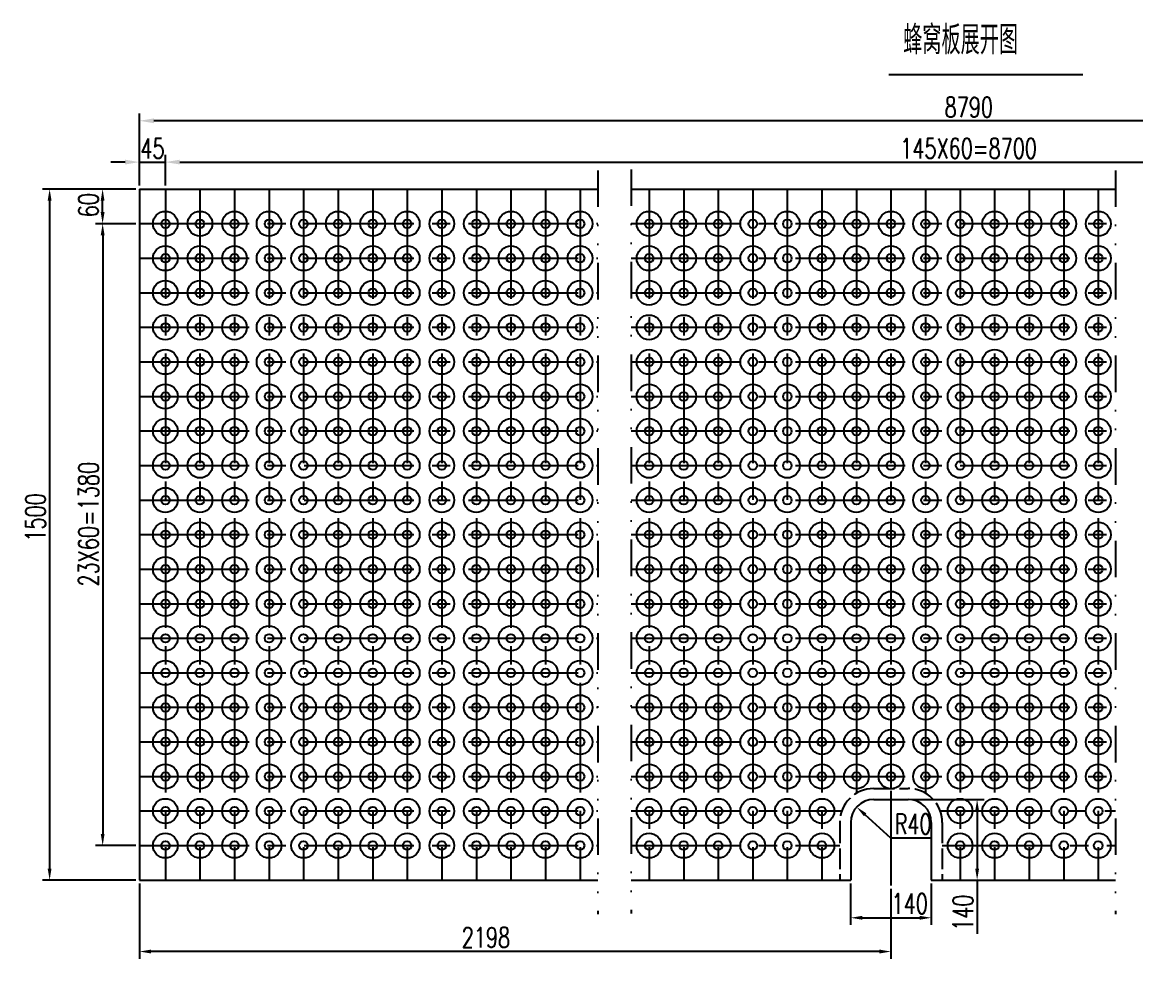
# Model space of a CAD drawing. Extents: x 946 to 3405, y -336 to 946.
# Drawn here: x 3014.6 to 3207.9, y -52.2 to 110.4 of the extents above; entities that cross this region are included whole.
import ezdxf

# ---------------------------------------------------------------- set-up
doc = ezdxf.new("R2010")
doc.units = 0
doc.header["$MEASUREMENT"] = 0
for name, pattern in [('ACAD_ISO02W100', [15, 12, -3]), ('CENTER2', [28.575, 19.05, -3.175, 3.175, -3.175]), ('DIVIDE', [31.75, 12.7, -6.35, 0, -6.35, 0, -6.35])]:
    doc.linetypes.add(name, pattern=pattern)
doc.layers.get('0').update_dxf_attribs({"linetype": 'CONTINUOUS'})
doc.layers.get('DEFPOINTS').update_dxf_attribs({"linetype": 'CONTINUOUS'})
for name, color, linetype in [('中心线', 1, 'CENTER2'), ('双点划线', 2, 'DIVIDE'), ('标注线', 3, 'CONTINUOUS'), ('虚线', 2, 'ACAD_ISO02W100')]:
    doc.layers.add(name, color=color, linetype=linetype)
doc.styles.add('STYLE1', font='romans.shx', dxfattribs={"width": 0.7, "height": 3.5, "bigfont": 'hz129.shx'})
doc.dimstyles.new('ISO-25', dxfattribs={"dimtxt": 2.5, "dimasz": 2.5, "dimexe": 1.25, "dimexo": 0.625, "dimtad": 1, "dimdec": 0, "dimlfac": 4, "dimdsep": 46, "dimtxsty": 'STYLE1', "dimcen": 0, "dimclrd": 256, "dimclre": 256, "dimclrt": 256, "dimadec": 0, "dimazin": 0, "dimtfac": 1, "dimtdec": 0, "dimtmove": 0, "dimatfit": 3, "dimfxl": 1, "dimtolj": 1, "dimtzin": 0, "dimarcsym": 0})

# ---------------------------------------------------------------- blocks, each defined once
blk = doc.blocks.new('*D223')
at = {"layer": 'DEFPOINTS', "color": 0}
for p in [(3039.44, 86.12), (3034.94, 81.43), (3039.44, 81.43)]:
    blk.add_point(p, dxfattribs=at)
at = {"layer": '标注线', "lineweight": -2}
for p, q in [((3034.94, 82.06), (3034.94, 87.37)), ((3039.44, 82.06), (3039.44, 87.37)), ((3032.44, 86.12), (3029.94, 86.12)), ((3034.94, 86.12), (3039.44, 86.12)), ((3041.94, 86.12), (3044.44, 86.12))]:
    blk.add_line(p, q, dxfattribs=at)
at = {"layer": '标注线'}
for points in [[(3032.44, 86.54), (3032.44, 85.71), (3034.94, 86.12)], [(3041.94, 86.54), (3041.94, 85.71), (3039.44, 86.12)]]:
    blk.add_solid(points, dxfattribs=at)
at = {"layer": '标注线', "insert": (3037.19, 88.5), "char_height": 3.5, "attachment_point": 5, "style": 'STYLE1'}
blk.add_mtext('\\A1;45', dxfattribs=at)
blk = doc.blocks.new('*D224')
at = {"layer": 'DEFPOINTS', "color": 0}
for p in [(3352.13, 86.12), (3039.44, 81.43), (3352.13, 81.43)]:
    blk.add_point(p, dxfattribs=at)
at = {"layer": '标注线', "lineweight": -2}
for p, q in [((3039.44, 82.06), (3039.44, 87.37)), ((3352.13, 82.06), (3352.13, 87.37)), ((3041.94, 86.12), (3349.63, 86.12))]:
    blk.add_line(p, q, dxfattribs=at)
at = {"layer": '标注线'}
for points in [[(3041.94, 86.54), (3041.94, 85.71), (3039.44, 86.12)], [(3349.63, 86.54), (3349.63, 85.71), (3352.13, 86.12)]]:
    blk.add_solid(points, dxfattribs=at)
at = {"layer": '标注线', "insert": (3178.92, 88.5), "char_height": 3.5, "attachment_point": 5, "style": 'STYLE1'}
blk.add_mtext('\\A1;145X60=8700', dxfattribs=at)
blk = doc.blocks.new('*D225')
at = {"layer": 'DEFPOINTS', "color": 0}
for p in [(3034.94, 93.3), (3034.94, 81.43), (3356.63, 81.43)]:
    blk.add_point(p, dxfattribs=at)
at = {"layer": '标注线', "lineweight": -2}
for p, q in [((3034.94, 82.06), (3034.94, 94.55)), ((3354.13, 93.3), (3037.44, 93.3)), ((3356.63, 82.06), (3356.63, 94.55))]:
    blk.add_line(p, q, dxfattribs=at)
at = {"layer": '标注线'}
for points in [[(3037.44, 93.71), (3037.44, 92.88), (3034.94, 93.3)], [(3354.13, 93.71), (3354.13, 92.88), (3356.63, 93.3)]]:
    blk.add_solid(points, dxfattribs=at)
at = {"layer": '标注线', "insert": (3178.96, 95.67), "char_height": 3.5, "attachment_point": 5, "style": 'STYLE1'}
blk.add_mtext('\\A1;8790', dxfattribs=at)
blk = doc.blocks.new('*D237')
at = {"layer": 'DEFPOINTS', "color": 0}
for p in [(3158.44, -38.57), (3172.44, -38.57), (3172.44, -45.11)]:
    blk.add_point(p, dxfattribs=at)
at = {"layer": '标注线', "lineweight": -2}
for p, q in [((3158.44, -39.19), (3158.44, -46.36)), ((3172.44, -39.19), (3172.44, -46.36)), ((3160.44, -45.11), (3170.44, -45.11))]:
    blk.add_line(p, q, dxfattribs=at)
at = {"layer": '标注线'}
for points in [[(3160.44, -44.78), (3160.44, -45.45), (3158.44, -45.11)], [(3170.44, -44.78), (3170.44, -45.45), (3172.44, -45.11)]]:
    blk.add_solid(points, dxfattribs=at)
at = {"layer": '标注线', "insert": (3168.69, -42.66), "char_height": 3.5, "attachment_point": 5, "style": 'STYLE1'}
blk.add_mtext('\\A1;140', dxfattribs=at)
blk = doc.blocks.new('*D238')
at = {"layer": 'DEFPOINTS', "color": 0}
for p in [(3159.48, -25.88), (3162.44, -28.57)]:
    blk.add_point(p, dxfattribs=at)
at = {"layer": '标注线', "lineweight": -2}
for p, q in [((3165.44, -31.28), (3160.96, -27.23)), ((3172.44, -31.28), (3165.44, -31.28))]:
    blk.add_line(p, q, dxfattribs=at)
at = {"layer": '标注线'}
blk.add_solid([(3161.18, -26.98), (3160.74, -27.47), (3159.48, -25.88)], dxfattribs=at)
at = {"layer": '标注线', "insert": (3169.29, -28.83), "char_height": 3.5, "attachment_point": 5, "style": 'STYLE1'}
blk.add_mtext('\\A1;R40', dxfattribs=at)
blk = doc.blocks.new('*D239')
at = {"layer": 'DEFPOINTS', "color": 0}
for p in [(3168.44, -24.57), (3179.72, -38.57), (3180.4, -38.57)]:
    blk.add_point(p, dxfattribs=at)
at = {"layer": '标注线', "lineweight": -2}
for p, q in [((3169.07, -24.57), (3181.65, -24.57)), ((3180.4, -26.57), (3180.4, -36.57)), ((3180.35, -38.57), (3181.65, -38.57)), ((3180.4, -38.57), (3180.4, -47.92))]:
    blk.add_line(p, q, dxfattribs=at)
at = {"layer": '标注线'}
for points in [[(3180.07, -26.57), (3180.74, -26.57), (3180.4, -24.57)], [(3180.07, -36.57), (3180.74, -36.57), (3180.4, -38.57)]]:
    blk.add_solid(points, dxfattribs=at)
at = {"layer": '标注线', "insert": (3177.95, -44.24), "char_height": 3.5, "attachment_point": 5, "rotation": 90, "style": 'STYLE1'}
blk.add_mtext('\\A1;140', dxfattribs=at)
blk = doc.blocks.new('*D240')
at = {"layer": 'DEFPOINTS', "color": 0}
for p in [(3034.94, -38.57), (3165.44, -39.48), (3034.94, -50.98)]:
    blk.add_point(p, dxfattribs=at)
at = {"layer": '标注线', "lineweight": -2}
for p, q in [((3034.94, -39.19), (3034.94, -52.23)), ((3165.44, -40.11), (3165.44, -52.23)), ((3163.44, -50.98), (3036.94, -50.98))]:
    blk.add_line(p, q, dxfattribs=at)
at = {"layer": '标注线'}
for points in [[(3036.94, -50.64), (3036.94, -51.31), (3034.94, -50.98)], [(3163.44, -50.64), (3163.44, -51.31), (3165.44, -50.98)]]:
    blk.add_solid(points, dxfattribs=at)
at = {"layer": '标注线', "insert": (3095.1, -48.53), "char_height": 3.5, "attachment_point": 5, "style": 'STYLE1'}
blk.add_mtext('\\A1;2198', dxfattribs=at)
blk = doc.blocks.new('*D241')
at = {"layer": 'DEFPOINTS', "color": 0}
for p in [(3034.94, 81.43), (3019.34, -38.57), (3034.94, -38.57)]:
    blk.add_point(p, dxfattribs=at)
at = {"layer": '标注线', "lineweight": -2}
for p, q in [((3034.32, 81.43), (3018.09, 81.43)), ((3019.34, 79.43), (3019.34, -36.57)), ((3034.32, -38.57), (3018.09, -38.57))]:
    blk.add_line(p, q, dxfattribs=at)
at = {"layer": '标注线'}
for points in [[(3019, 79.43), (3019.67, 79.43), (3019.34, 81.43)], [(3019, -36.57), (3019.67, -36.57), (3019.34, -38.57)]]:
    blk.add_solid(points, dxfattribs=at)
at = {"layer": '标注线', "insert": (3016.89, 24.41), "char_height": 3.5, "attachment_point": 5, "rotation": 90, "style": 'STYLE1'}
blk.add_mtext('\\A1;1500', dxfattribs=at)
blk = doc.blocks.new('*D242')
at = {"layer": 'DEFPOINTS', "color": 0}
for p in [(3034.94, 75.43), (3028.55, -32.57), (3034.94, -32.57)]:
    blk.add_point(p, dxfattribs=at)
at = {"layer": '标注线', "lineweight": -2}
for p, q in [((3034.32, 75.43), (3027.3, 75.43)), ((3028.55, 73.43), (3028.55, -30.57)), ((3034.32, -32.57), (3027.3, -32.57))]:
    blk.add_line(p, q, dxfattribs=at)
at = {"layer": '标注线'}
for points in [[(3028.22, 73.43), (3028.88, 73.43), (3028.55, 75.43)], [(3028.22, -30.57), (3028.88, -30.57), (3028.55, -32.57)]]:
    blk.add_solid(points, dxfattribs=at)
at = {"layer": '标注线', "insert": (3026.1, 23.24), "char_height": 3.5, "attachment_point": 5, "rotation": 90, "style": 'STYLE1'}
blk.add_mtext('\\A1;23X60=1380', dxfattribs=at)
blk = doc.blocks.new('*D243')
at = {"layer": 'DEFPOINTS', "color": 0}
for p in [(3028.54, 81.43), (3034.94, 81.43), (3034.94, 75.43)]:
    blk.add_point(p, dxfattribs=at)
at = {"layer": '标注线', "lineweight": -2}
for p, q in [((3034.32, 81.43), (3027.29, 81.43)), ((3028.54, 77.43), (3028.54, 79.43)), ((3034.32, 75.43), (3027.29, 75.43))]:
    blk.add_line(p, q, dxfattribs=at)
at = {"layer": '标注线'}
for points in [[(3028.21, 79.43), (3028.87, 79.43), (3028.54, 81.43)], [(3028.21, 77.43), (3028.87, 77.43), (3028.54, 75.43)]]:
    blk.add_solid(points, dxfattribs=at)
at = {"layer": '标注线', "insert": (3026.09, 78.63), "char_height": 3.5, "attachment_point": 5, "rotation": 90, "style": 'STYLE1'}
blk.add_mtext('\\A1;60', dxfattribs=at)

msp = doc.modelspace()

# ---------------------------------------------------------------- linework, layer by layer
for p, q in [((3034.94293, 81.43315), (3114.51068, 81.43315)), ((3034.94293, 81.43315), (3034.94293, -38.56685)), ((3120.29791, 81.43315), (3204.45147, 81.43315)), ((3162.44293, -24.56685), (3168.44293, -24.56685)), ((3158.44293, -28.56685), (3158.44293, -38.56685)), ((3172.44293, -28.56685), (3172.44293, -38.56685)), ((3034.94293, -38.56685), (3114.51068, -38.56685)), ((3120.29791, -38.56685), (3158.44293, -38.56685)), ((3172.44293, -38.56685), (3204.45147, -38.56685))]:
    msp.add_line(p, q)
for centre, radius in [((3039.44293, 75.41825), 2.15), ((3045.44293, 75.41825), 2.15), ((3051.44293, 75.41825), 2.15), ((3057.44293, 75.41825), 2.15), ((3063.44293, 75.41825), 2.15), ((3069.44293, 75.41825), 2.15), ((3075.44293, 75.41825), 2.15), ((3081.44293, 75.41825), 2.15), ((3087.44293, 75.41825), 2.15), ((3093.44293, 75.41825), 2.15), ((3099.44293, 75.41825), 2.15), ((3105.44293, 75.41825), 2.15), ((3111.44293, 75.41825), 2.15), ((3123.44293, 75.41825), 2.15), ((3129.44293, 75.41825), 2.15), ((3135.44293, 75.41825), 2.15), ((3141.44293, 75.41825), 2.15), ((3147.44293, 75.41825), 2.15), ((3153.44293, 75.41825), 2.15), ((3159.44293, 75.41825), 2.15), ((3165.44293, 75.41825), 2.15), ((3171.44293, 75.41825), 2.15), ((3177.44293, 75.41825), 2.15), ((3183.44293, 75.41825), 2.15), ((3189.44293, 75.41825), 2.15), ((3195.44293, 75.41825), 2.15), ((3201.44293, 75.41825), 2.15), ((3039.44293, 75.41825), 0.75), ((3045.44293, 75.41825), 0.75), ((3051.44293, 75.41825), 0.75), ((3057.44293, 75.41825), 0.75), ((3063.44293, 75.41825), 0.75), ((3069.44293, 75.41825), 0.75), ((3075.44293, 75.41825), 0.75), ((3081.44293, 75.41825), 0.75), ((3087.44293, 75.41825), 0.75), ((3093.44293, 75.41825), 0.75), ((3099.44293, 75.41825), 0.75), ((3105.44293, 75.41825), 0.75), ((3111.44293, 75.41825), 0.75), ((3123.44293, 75.41825), 0.75), ((3129.44293, 75.41825), 0.75), ((3135.44293, 75.41825), 0.75), ((3141.44293, 75.41825), 0.75), ((3147.44293, 75.41825), 0.75), ((3153.44293, 75.41825), 0.75), ((3159.44293, 75.41825), 0.75), ((3165.44293, 75.41825), 0.75), ((3171.44293, 75.41825), 0.75), ((3177.44293, 75.41825), 0.75), ((3183.44293, 75.41825), 0.75), ((3189.44293, 75.41825), 0.75), ((3195.44293, 75.41825), 0.75), ((3201.44293, 75.41825), 0.75), ((3039.44293, 69.41825), 2.15), ((3045.44293, 69.41825), 2.15), ((3051.44293, 69.41825), 2.15), ((3057.44293, 69.41825), 2.15), ((3063.44293, 69.41825), 2.15), ((3069.44293, 69.41825), 2.15), ((3075.44293, 69.41825), 2.15), ((3081.44293, 69.41825), 2.15), ((3087.44293, 69.41825), 2.15), ((3093.44293, 69.41825), 2.15), ((3099.44293, 69.41825), 2.15), ((3105.44293, 69.41825), 2.15), ((3111.44293, 69.41825), 2.15), ((3123.44293, 69.41825), 2.15), ((3129.44293, 69.41825), 2.15), ((3135.44293, 69.41825), 2.15), ((3141.44293, 69.41825), 2.15), ((3147.44293, 69.41825), 2.15), ((3153.44293, 69.41825), 2.15), ((3159.44293, 69.41825), 2.15), ((3165.44293, 69.41825), 2.15), ((3171.44293, 69.41825), 2.15), ((3177.44293, 69.41825), 2.15), ((3183.44293, 69.41825), 2.15), ((3189.44293, 69.41825), 2.15), ((3195.44293, 69.41825), 2.15), ((3201.44293, 69.41825), 2.15), ((3039.44293, 69.41825), 0.75), ((3045.44293, 69.41825), 0.75), ((3051.44293, 69.41825), 0.75), ((3057.44293, 69.41825), 0.75), ((3063.44293, 69.41825), 0.75), ((3069.44293, 69.41825), 0.75), ((3075.44293, 69.41825), 0.75), ((3081.44293, 69.41825), 0.75), ((3087.44293, 69.41825), 0.75), ((3093.44293, 69.41825), 0.75), ((3099.44293, 69.41825), 0.75), ((3105.44293, 69.41825), 0.75), ((3111.44293, 69.41825), 0.75), ((3123.44293, 69.41825), 0.75), ((3129.44293, 69.41825), 0.75), ((3135.44293, 69.41825), 0.75), ((3141.44293, 69.41825), 0.75), ((3147.44293, 69.41825), 0.75), ((3153.44293, 69.41825), 0.75), ((3159.44293, 69.41825), 0.75), ((3165.44293, 69.41825), 0.75), ((3171.44293, 69.41825), 0.75), ((3177.44293, 69.41825), 0.75), ((3183.44293, 69.41825), 0.75), ((3189.44293, 69.41825), 0.75), ((3195.44293, 69.41825), 0.75), ((3201.44293, 69.41825), 0.75), ((3039.44293, 63.41825), 2.15), ((3039.44293, 63.41825), 0.75), ((3045.44293, 63.41825), 2.15), ((3045.44293, 63.41825), 0.75), ((3051.44293, 63.41825), 2.15), ((3051.44293, 63.41825), 0.75), ((3057.44293, 63.41825), 2.15), ((3057.44293, 63.41825), 0.75), ((3063.44293, 63.41825), 2.15), ((3063.44293, 63.41825), 0.75), ((3069.44293, 63.41825), 2.15), ((3069.44293, 63.41825), 0.75), ((3075.44293, 63.41825), 2.15), ((3075.44293, 63.41825), 0.75), ((3081.44293, 63.41825), 2.15), ((3081.44293, 63.41825), 0.75), ((3087.44293, 63.41825), 2.15), ((3087.44293, 63.41825), 0.75), ((3093.44293, 63.41825), 2.15), ((3093.44293, 63.41825), 0.75), ((3099.44293, 63.41825), 2.15), ((3099.44293, 63.41825), 0.75), ((3105.44293, 63.41825), 2.15), ((3105.44293, 63.41825), 0.75), ((3111.44293, 63.41825), 2.15), ((3111.44293, 63.41825), 0.75), ((3123.44293, 63.41825), 2.15), ((3123.44293, 63.41825), 0.75), ((3129.44293, 63.41825), 2.15), ((3129.44293, 63.41825), 0.75), ((3135.44293, 63.41825), 2.15), ((3135.44293, 63.41825), 0.75), ((3141.44293, 63.41825), 2.15), ((3141.44293, 63.41825), 0.75), ((3147.44293, 63.41825), 2.15), ((3147.44293, 63.41825), 0.75), ((3153.44293, 63.41825), 2.15), ((3153.44293, 63.41825), 0.75), ((3159.44293, 63.41825), 2.15), ((3159.44293, 63.41825), 0.75), ((3165.44293, 63.41825), 2.15), ((3165.44293, 63.41825), 0.75), ((3171.44293, 63.41825), 2.15), ((3171.44293, 63.41825), 0.75), ((3177.44293, 63.41825), 2.15), ((3177.44293, 63.41825), 0.75), ((3183.44293, 63.41825), 2.15), ((3183.44293, 63.41825), 0.75), ((3189.44293, 63.41825), 2.15), ((3189.44293, 63.41825), 0.75), ((3195.44293, 63.41825), 2.15), ((3195.44293, 63.41825), 0.75), ((3201.44293, 63.41825), 2.15), ((3201.44293, 63.41825), 0.75), ((3039.44293, 57.41825), 2.15), ((3039.44293, 57.41825), 0.75), ((3045.44293, 57.41825), 2.15), ((3045.44293, 57.41825), 0.75), ((3051.44293, 57.41825), 2.15), ((3051.44293, 57.41825), 0.75), ((3057.44293, 57.41825), 2.15), ((3057.44293, 57.41825), 0.75), ((3063.44293, 57.41825), 2.15), ((3063.44293, 57.41825), 0.75), ((3069.44293, 57.41825), 2.15), ((3069.44293, 57.41825), 0.75), ((3075.44293, 57.41825), 2.15), ((3075.44293, 57.41825), 0.75), ((3081.44293, 57.41825), 2.15), ((3081.44293, 57.41825), 0.75), ((3087.44293, 57.41825), 2.15), ((3087.44293, 57.41825), 0.75), ((3093.44293, 57.41825), 2.15), ((3093.44293, 57.41825), 0.75), ((3099.44293, 57.41825), 2.15), ((3099.44293, 57.41825), 0.75), ((3105.44293, 57.41825), 2.15), ((3105.44293, 57.41825), 0.75), ((3111.44293, 57.41825), 2.15), ((3111.44293, 57.41825), 0.75), ((3123.44293, 57.41825), 2.15), ((3123.44293, 57.41825), 0.75), ((3129.44293, 57.41825), 2.15), ((3129.44293, 57.41825), 0.75), ((3135.44293, 57.41825), 2.15), ((3135.44293, 57.41825), 0.75), ((3141.44293, 57.41825), 2.15), ((3141.44293, 57.41825), 0.75), ((3147.44293, 57.41825), 2.15), ((3147.44293, 57.41825), 0.75), ((3153.44293, 57.41825), 2.15), ((3153.44293, 57.41825), 0.75), ((3159.44293, 57.41825), 2.15), ((3159.44293, 57.41825), 0.75), ((3165.44293, 57.41825), 2.15), ((3165.44293, 57.41825), 0.75), ((3171.44293, 57.41825), 2.15), ((3171.44293, 57.41825), 0.75), ((3177.44293, 57.41825), 2.15), ((3177.44293, 57.41825), 0.75), ((3183.44293, 57.41825), 2.15), ((3183.44293, 57.41825), 0.75), ((3189.44293, 57.41825), 2.15), ((3189.44293, 57.41825), 0.75), ((3195.44293, 57.41825), 2.15), ((3195.44293, 57.41825), 0.75), ((3201.44293, 57.41825), 2.15), ((3201.44293, 57.41825), 0.75), ((3039.44293, 51.41825), 2.15), ((3045.44293, 51.41825), 2.15), ((3051.44293, 51.41825), 2.15), ((3057.44293, 51.41825), 2.15), ((3063.44293, 51.41825), 2.15), ((3069.44293, 51.41825), 2.15), ((3075.44293, 51.41825), 2.15), ((3081.44293, 51.41825), 2.15), ((3087.44293, 51.41825), 2.15), ((3093.44293, 51.41825), 2.15), ((3099.44293, 51.41825), 2.15), ((3105.44293, 51.41825), 2.15), ((3111.44293, 51.41825), 2.15), ((3123.44293, 51.41825), 2.15), ((3129.44293, 51.41825), 2.15), ((3135.44293, 51.41825), 2.15), ((3141.44293, 51.41825), 2.15), ((3147.44293, 51.41825), 2.15), ((3153.44293, 51.41825), 2.15), ((3159.44293, 51.41825), 2.15), ((3165.44293, 51.41825), 2.15), ((3171.44293, 51.41825), 2.15), ((3177.44293, 51.41825), 2.15), ((3183.44293, 51.41825), 2.15), ((3189.44293, 51.41825), 2.15), ((3195.44293, 51.41825), 2.15), ((3201.44293, 51.41825), 2.15), ((3039.44293, 51.41825), 0.75), ((3045.44293, 51.41825), 0.75), ((3051.44293, 51.41825), 0.75), ((3057.44293, 51.41825), 0.75), ((3063.44293, 51.41825), 0.75), ((3069.44293, 51.41825), 0.75), ((3075.44293, 51.41825), 0.75), ((3081.44293, 51.41825), 0.75), ((3087.44293, 51.41825), 0.75), ((3093.44293, 51.41825), 0.75), ((3099.44293, 51.41825), 0.75), ((3105.44293, 51.41825), 0.75), ((3111.44293, 51.41825), 0.75), ((3123.44293, 51.41825), 0.75), ((3129.44293, 51.41825), 0.75), ((3135.44293, 51.41825), 0.75), ((3141.44293, 51.41825), 0.75), ((3147.44293, 51.41825), 0.75), ((3153.44293, 51.41825), 0.75), ((3159.44293, 51.41825), 0.75), ((3165.44293, 51.41825), 0.75), ((3171.44293, 51.41825), 0.75), ((3177.44293, 51.41825), 0.75), ((3183.44293, 51.41825), 0.75), ((3189.44293, 51.41825), 0.75), ((3195.44293, 51.41825), 0.75), ((3201.44293, 51.41825), 0.75), ((3039.44293, 45.41825), 2.15), ((3045.44293, 45.41825), 2.15), ((3051.44293, 45.41825), 2.15), ((3057.44293, 45.41825), 2.15), ((3063.44293, 45.41825), 2.15), ((3069.44293, 45.41825), 2.15), ((3075.44293, 45.41825), 2.15), ((3081.44293, 45.41825), 2.15), ((3087.44293, 45.41825), 2.15), ((3093.44293, 45.41825), 2.15), ((3099.44293, 45.41825), 2.15), ((3105.44293, 45.41825), 2.15), ((3111.44293, 45.41825), 2.15), ((3123.44293, 45.41825), 2.15), ((3129.44293, 45.41825), 2.15), ((3135.44293, 45.41825), 2.15), ((3141.44293, 45.41825), 2.15), ((3147.44293, 45.41825), 2.15), ((3153.44293, 45.41825), 2.15), ((3159.44293, 45.41825), 2.15), ((3165.44293, 45.41825), 2.15), ((3171.44293, 45.41825), 2.15), ((3177.44293, 45.41825), 2.15), ((3183.44293, 45.41825), 2.15), ((3189.44293, 45.41825), 2.15), ((3195.44293, 45.41825), 2.15), ((3201.44293, 45.41825), 2.15), ((3039.44293, 45.41825), 0.75), ((3045.44293, 45.41825), 0.75), ((3051.44293, 45.41825), 0.75), ((3057.44293, 45.41825), 0.75), ((3063.44293, 45.41825), 0.75), ((3069.44293, 45.41825), 0.75), ((3075.44293, 45.41825), 0.75), ((3081.44293, 45.41825), 0.75), ((3087.44293, 45.41825), 0.75), ((3093.44293, 45.41825), 0.75), ((3099.44293, 45.41825), 0.75), ((3105.44293, 45.41825), 0.75), ((3111.44293, 45.41825), 0.75), ((3123.44293, 45.41825), 0.75), ((3129.44293, 45.41825), 0.75), ((3135.44293, 45.41825), 0.75), ((3141.44293, 45.41825), 0.75), ((3147.44293, 45.41825), 0.75), ((3153.44293, 45.41825), 0.75), ((3159.44293, 45.41825), 0.75), ((3165.44293, 45.41825), 0.75), ((3171.44293, 45.41825), 0.75), ((3177.44293, 45.41825), 0.75), ((3183.44293, 45.41825), 0.75), ((3189.44293, 45.41825), 0.75), ((3195.44293, 45.41825), 0.75), ((3201.44293, 45.41825), 0.75), ((3039.44293, 39.41825), 2.15), ((3045.44293, 39.41825), 2.15), ((3051.44293, 39.41825), 2.15), ((3057.44293, 39.41825), 2.15), ((3063.44293, 39.41825), 2.15), ((3069.44293, 39.41825), 2.15), ((3075.44293, 39.41825), 2.15), ((3081.44293, 39.41825), 2.15), ((3087.44293, 39.41825), 2.15), ((3093.44293, 39.41825), 2.15), ((3099.44293, 39.41825), 2.15), ((3105.44293, 39.41825), 2.15), ((3111.44293, 39.41825), 2.15), ((3123.44293, 39.41825), 2.15), ((3129.44293, 39.41825), 2.15), ((3135.44293, 39.41825), 2.15), ((3141.44293, 39.41825), 2.15), ((3147.44293, 39.41825), 2.15), ((3153.44293, 39.41825), 2.15), ((3159.44293, 39.41825), 2.15), ((3165.44293, 39.41825), 2.15), ((3171.44293, 39.41825), 2.15), ((3177.44293, 39.41825), 2.15), ((3183.44293, 39.41825), 2.15), ((3189.44293, 39.41825), 2.15), ((3195.44293, 39.41825), 2.15), ((3201.44293, 39.41825), 2.15), ((3039.44293, 39.41825), 0.75), ((3045.44293, 39.41825), 0.75), ((3051.44293, 39.41825), 0.75), ((3057.44293, 39.41825), 0.75), ((3063.44293, 39.41825), 0.75), ((3069.44293, 39.41825), 0.75), ((3075.44293, 39.41825), 0.75), ((3081.44293, 39.41825), 0.75), ((3087.44293, 39.41825), 0.75), ((3093.44293, 39.41825), 0.75), ((3099.44293, 39.41825), 0.75), ((3105.44293, 39.41825), 0.75), ((3111.44293, 39.41825), 0.75), ((3123.44293, 39.41825), 0.75), ((3129.44293, 39.41825), 0.75), ((3135.44293, 39.41825), 0.75), ((3141.44293, 39.41825), 0.75), ((3147.44293, 39.41825), 0.75), ((3153.44293, 39.41825), 0.75), ((3159.44293, 39.41825), 0.75), ((3165.44293, 39.41825), 0.75), ((3171.44293, 39.41825), 0.75), ((3177.44293, 39.41825), 0.75), ((3183.44293, 39.41825), 0.75), ((3189.44293, 39.41825), 0.75), ((3195.44293, 39.41825), 0.75), ((3201.44293, 39.41825), 0.75), ((3039.44293, 33.41825), 2.15), ((3045.44293, 33.41825), 2.15), ((3051.44293, 33.41825), 2.15), ((3057.44293, 33.41825), 2.15), ((3063.44293, 33.41825), 2.15), ((3069.44293, 33.41825), 2.15), ((3075.44293, 33.41825), 2.15), ((3081.44293, 33.41825), 2.15), ((3087.44293, 33.41825), 2.15), ((3093.44293, 33.41825), 2.15), ((3099.44293, 33.41825), 2.15), ((3105.44293, 33.41825), 2.15), ((3111.44293, 33.41825), 2.15), ((3123.44293, 33.41825), 2.15), ((3129.44293, 33.41825), 2.15), ((3135.44293, 33.41825), 2.15), ((3141.44293, 33.41825), 2.15), ((3147.44293, 33.41825), 2.15), ((3153.44293, 33.41825), 2.15), ((3159.44293, 33.41825), 2.15), ((3165.44293, 33.41825), 2.15), ((3171.44293, 33.41825), 2.15), ((3177.44293, 33.41825), 2.15), ((3183.44293, 33.41825), 2.15), ((3189.44293, 33.41825), 2.15), ((3195.44293, 33.41825), 2.15), ((3201.44293, 33.41825), 2.15), ((3039.44293, 33.41825), 0.75), ((3045.44293, 33.41825), 0.75), ((3051.44293, 33.41825), 0.75), ((3057.44293, 33.41825), 0.75), ((3063.44293, 33.41825), 0.75), ((3069.44293, 33.41825), 0.75), ((3075.44293, 33.41825), 0.75), ((3081.44293, 33.41825), 0.75), ((3087.44293, 33.41825), 0.75), ((3093.44293, 33.41825), 0.75), ((3099.44293, 33.41825), 0.75), ((3105.44293, 33.41825), 0.75), ((3111.44293, 33.41825), 0.75), ((3123.44293, 33.41825), 0.75), ((3129.44293, 33.41825), 0.75), ((3135.44293, 33.41825), 0.75), ((3141.44293, 33.41825), 0.75), ((3147.44293, 33.41825), 0.75), ((3153.44293, 33.41825), 0.75), ((3159.44293, 33.41825), 0.75), ((3165.44293, 33.41825), 0.75), ((3171.44293, 33.41825), 0.75), ((3177.44293, 33.41825), 0.75), ((3183.44293, 33.41825), 0.75), ((3189.44293, 33.41825), 0.75), ((3195.44293, 33.41825), 0.75), ((3201.44293, 33.41825), 0.75), ((3039.44293, 27.41825), 2.15), ((3045.44293, 27.41825), 2.15), ((3051.44293, 27.41825), 2.15), ((3057.44293, 27.41825), 2.15), ((3063.44293, 27.41825), 2.15), ((3069.44293, 27.41825), 2.15), ((3075.44293, 27.41825), 2.15), ((3081.44293, 27.41825), 2.15), ((3087.44293, 27.41825), 2.15), ((3093.44293, 27.41825), 2.15), ((3099.44293, 27.41825), 2.15), ((3105.44293, 27.41825), 2.15), ((3111.44293, 27.41825), 2.15), ((3123.44293, 27.41825), 2.15), ((3129.44293, 27.41825), 2.15), ((3135.44293, 27.41825), 2.15), ((3141.44293, 27.41825), 2.15), ((3147.44293, 27.41825), 2.15), ((3153.44293, 27.41825), 2.15), ((3159.44293, 27.41825), 2.15), ((3165.44293, 27.41825), 2.15), ((3171.44293, 27.41825), 2.15), ((3177.44293, 27.41825), 2.15), ((3183.44293, 27.41825), 2.15), ((3189.44293, 27.41825), 2.15), ((3195.44293, 27.41825), 2.15), ((3201.44293, 27.41825), 2.15), ((3039.44293, 27.41825), 0.75), ((3045.44293, 27.41825), 0.75), ((3051.44293, 27.41825), 0.75), ((3057.44293, 27.41825), 0.75), ((3063.44293, 27.41825), 0.75), ((3069.44293, 27.41825), 0.75), ((3075.44293, 27.41825), 0.75), ((3081.44293, 27.41825), 0.75), ((3087.44293, 27.41825), 0.75), ((3093.44293, 27.41825), 0.75), ((3099.44293, 27.41825), 0.75), ((3105.44293, 27.41825), 0.75), ((3111.44293, 27.41825), 0.75), ((3123.44293, 27.41825), 0.75), ((3129.44293, 27.41825), 0.75), ((3135.44293, 27.41825), 0.75), ((3141.44293, 27.41825), 0.75), ((3147.44293, 27.41825), 0.75), ((3153.44293, 27.41825), 0.75), ((3159.44293, 27.41825), 0.75), ((3165.44293, 27.41825), 0.75), ((3171.44293, 27.41825), 0.75), ((3177.44293, 27.41825), 0.75), ((3183.44293, 27.41825), 0.75), ((3189.44293, 27.41825), 0.75), ((3195.44293, 27.41825), 0.75), ((3201.44293, 27.41825), 0.75), ((3039.44293, 21.41825), 2.15), ((3045.44293, 21.41825), 2.15), ((3051.44293, 21.41825), 2.15), ((3057.44293, 21.41825), 2.15), ((3063.44293, 21.41825), 2.15), ((3069.44293, 21.41825), 2.15), ((3075.44293, 21.41825), 2.15), ((3081.44293, 21.41825), 2.15), ((3087.44293, 21.41825), 2.15), ((3093.44293, 21.41825), 2.15), ((3099.44293, 21.41825), 2.15), ((3105.44293, 21.41825), 2.15), ((3111.44293, 21.41825), 2.15), ((3123.44293, 21.41825), 2.15), ((3129.44293, 21.41825), 2.15), ((3135.44293, 21.41825), 2.15), ((3141.44293, 21.41825), 2.15), ((3147.44293, 21.41825), 2.15), ((3153.44293, 21.41825), 2.15), ((3159.44293, 21.41825), 2.15), ((3165.44293, 21.41825), 2.15), ((3171.44293, 21.41825), 2.15), ((3177.44293, 21.41825), 2.15), ((3183.44293, 21.41825), 2.15), ((3189.44293, 21.41825), 2.15), ((3195.44293, 21.41825), 2.15), ((3201.44293, 21.41825), 2.15), ((3039.44293, 21.41825), 0.75), ((3045.44293, 21.41825), 0.75), ((3051.44293, 21.41825), 0.75), ((3057.44293, 21.41825), 0.75), ((3063.44293, 21.41825), 0.75), ((3069.44293, 21.41825), 0.75), ((3075.44293, 21.41825), 0.75), ((3081.44293, 21.41825), 0.75), ((3087.44293, 21.41825), 0.75), ((3093.44293, 21.41825), 0.75), ((3099.44293, 21.41825), 0.75), ((3105.44293, 21.41825), 0.75), ((3111.44293, 21.41825), 0.75), ((3123.44293, 21.41825), 0.75), ((3129.44293, 21.41825), 0.75), ((3135.44293, 21.41825), 0.75), ((3141.44293, 21.41825), 0.75), ((3147.44293, 21.41825), 0.75), ((3153.44293, 21.41825), 0.75), ((3159.44293, 21.41825), 0.75), ((3165.44293, 21.41825), 0.75), ((3171.44293, 21.41825), 0.75), ((3177.44293, 21.41825), 0.75), ((3183.44293, 21.41825), 0.75), ((3189.44293, 21.41825), 0.75), ((3195.44293, 21.41825), 0.75), ((3201.44293, 21.41825), 0.75), ((3039.44293, 15.41825), 2.15), ((3045.44293, 15.41825), 2.15), ((3051.44293, 15.41825), 2.15), ((3057.44293, 15.41825), 2.15), ((3063.44293, 15.41825), 2.15), ((3069.44293, 15.41825), 2.15), ((3075.44293, 15.41825), 2.15), ((3081.44293, 15.41825), 2.15), ((3087.44293, 15.41825), 2.15), ((3093.44293, 15.41825), 2.15), ((3099.44293, 15.41825), 2.15), ((3105.44293, 15.41825), 2.15), ((3111.44293, 15.41825), 2.15), ((3123.44293, 15.41825), 2.15), ((3129.44293, 15.41825), 2.15), ((3135.44293, 15.41825), 2.15), ((3141.44293, 15.41825), 2.15), ((3147.44293, 15.41825), 2.15), ((3153.44293, 15.41825), 2.15), ((3159.44293, 15.41825), 2.15), ((3165.44293, 15.41825), 2.15), ((3171.44293, 15.41825), 2.15), ((3177.44293, 15.41825), 2.15), ((3183.44293, 15.41825), 2.15), ((3189.44293, 15.41825), 2.15), ((3195.44293, 15.41825), 2.15), ((3201.44293, 15.41825), 2.15), ((3039.44293, 15.41825), 0.75), ((3045.44293, 15.41825), 0.75), ((3051.44293, 15.41825), 0.75), ((3057.44293, 15.41825), 0.75), ((3063.44293, 15.41825), 0.75), ((3069.44293, 15.41825), 0.75), ((3075.44293, 15.41825), 0.75), ((3081.44293, 15.41825), 0.75), ((3087.44293, 15.41825), 0.75), ((3093.44293, 15.41825), 0.75), ((3099.44293, 15.41825), 0.75), ((3105.44293, 15.41825), 0.75), ((3111.44293, 15.41825), 0.75), ((3123.44293, 15.41825), 0.75), ((3129.44293, 15.41825), 0.75), ((3135.44293, 15.41825), 0.75), ((3141.44293, 15.41825), 0.75), ((3147.44293, 15.41825), 0.75), ((3153.44293, 15.41825), 0.75), ((3159.44293, 15.41825), 0.75), ((3165.44293, 15.41825), 0.75), ((3171.44293, 15.41825), 0.75), ((3177.44293, 15.41825), 0.75), ((3183.44293, 15.41825), 0.75), ((3189.44293, 15.41825), 0.75), ((3195.44293, 15.41825), 0.75), ((3201.44293, 15.41825), 0.75), ((3039.44293, 9.41825), 2.15), ((3039.44293, 9.41825), 0.75), ((3045.44293, 9.41825), 2.15), ((3045.44293, 9.41825), 0.75), ((3051.44293, 9.41825), 2.15), ((3051.44293, 9.41825), 0.75), ((3057.44293, 9.41825), 2.15), ((3057.44293, 9.41825), 0.75), ((3063.44293, 9.41825), 2.15), ((3063.44293, 9.41825), 0.75), ((3069.44293, 9.41825), 2.15), ((3069.44293, 9.41825), 0.75), ((3075.44293, 9.41825), 2.15), ((3075.44293, 9.41825), 0.75), ((3081.44293, 9.41825), 2.15), ((3081.44293, 9.41825), 0.75), ((3087.44293, 9.41825), 2.15), ((3087.44293, 9.41825), 0.75), ((3093.44293, 9.41825), 2.15), ((3093.44293, 9.41825), 0.75), ((3099.44293, 9.41825), 2.15), ((3099.44293, 9.41825), 0.75), ((3105.44293, 9.41825), 2.15), ((3105.44293, 9.41825), 0.75), ((3111.44293, 9.41825), 2.15), ((3111.44293, 9.41825), 0.75), ((3123.44293, 9.41825), 2.15), ((3123.44293, 9.41825), 0.75), ((3129.44293, 9.41825), 2.15), ((3129.44293, 9.41825), 0.75), ((3135.44293, 9.41825), 2.15), ((3135.44293, 9.41825), 0.75), ((3141.44293, 9.41825), 2.15), ((3141.44293, 9.41825), 0.75), ((3147.44293, 9.41825), 2.15), ((3147.44293, 9.41825), 0.75), ((3153.44293, 9.41825), 2.15), ((3153.44293, 9.41825), 0.75), ((3159.44293, 9.41825), 2.15), ((3159.44293, 9.41825), 0.75), ((3165.44293, 9.41825), 2.15), ((3165.44293, 9.41825), 0.75), ((3171.44293, 9.41825), 2.15), ((3171.44293, 9.41825), 0.75), ((3177.44293, 9.41825), 2.15), ((3177.44293, 9.41825), 0.75), ((3183.44293, 9.41825), 2.15), ((3183.44293, 9.41825), 0.75), ((3189.44293, 9.41825), 2.15), ((3189.44293, 9.41825), 0.75), ((3195.44293, 9.41825), 2.15), ((3195.44293, 9.41825), 0.75), ((3201.44293, 9.41825), 2.15), ((3201.44293, 9.41825), 0.75), ((3039.44293, 3.41825), 2.15), ((3039.44293, 3.41825), 0.75), ((3045.44293, 3.41825), 2.15), ((3045.44293, 3.41825), 0.75), ((3051.44293, 3.41825), 2.15), ((3051.44293, 3.41825), 0.75), ((3057.44293, 3.41825), 2.15), ((3057.44293, 3.41825), 0.75), ((3063.44293, 3.41825), 2.15), ((3063.44293, 3.41825), 0.75), ((3069.44293, 3.41825), 2.15), ((3069.44293, 3.41825), 0.75), ((3075.44293, 3.41825), 2.15), ((3075.44293, 3.41825), 0.75), ((3081.44293, 3.41825), 2.15), ((3081.44293, 3.41825), 0.75), ((3087.44293, 3.41825), 2.15), ((3087.44293, 3.41825), 0.75), ((3093.44293, 3.41825), 2.15), ((3093.44293, 3.41825), 0.75), ((3099.44293, 3.41825), 2.15), ((3099.44293, 3.41825), 0.75), ((3105.44293, 3.41825), 2.15), ((3105.44293, 3.41825), 0.75), ((3111.44293, 3.41825), 2.15), ((3111.44293, 3.41825), 0.75), ((3123.44293, 3.41825), 2.15), ((3123.44293, 3.41825), 0.75), ((3129.44293, 3.41825), 2.15), ((3129.44293, 3.41825), 0.75), ((3135.44293, 3.41825), 2.15), ((3135.44293, 3.41825), 0.75), ((3141.44293, 3.41825), 2.15), ((3141.44293, 3.41825), 0.75), ((3147.44293, 3.41825), 2.15), ((3147.44293, 3.41825), 0.75), ((3153.44293, 3.41825), 2.15), ((3153.44293, 3.41825), 0.75), ((3159.44293, 3.41825), 2.15), ((3159.44293, 3.41825), 0.75), ((3165.44293, 3.41825), 2.15), ((3165.44293, 3.41825), 0.75), ((3171.44293, 3.41825), 2.15), ((3171.44293, 3.41825), 0.75), ((3177.44293, 3.41825), 2.15), ((3177.44293, 3.41825), 0.75), ((3183.44293, 3.41825), 2.15), ((3183.44293, 3.41825), 0.75), ((3189.44293, 3.41825), 2.15), ((3189.44293, 3.41825), 0.75), ((3195.44293, 3.41825), 2.15), ((3195.44293, 3.41825), 0.75), ((3201.44293, 3.41825), 2.15), ((3201.44293, 3.41825), 0.75), ((3039.44293, -2.58175), 2.15), ((3039.44293, -2.58175), 0.75), ((3045.44293, -2.58175), 2.15), ((3045.44293, -2.58175), 0.75), ((3051.44293, -2.58175), 2.15), ((3051.44293, -2.58175), 0.75), ((3057.44293, -2.58175), 2.15), ((3057.44293, -2.58175), 0.75), ((3063.44293, -2.58175), 2.15), ((3063.44293, -2.58175), 0.75), ((3069.44293, -2.58175), 2.15), ((3069.44293, -2.58175), 0.75), ((3075.44293, -2.58175), 2.15), ((3075.44293, -2.58175), 0.75), ((3081.44293, -2.58175), 2.15), ((3081.44293, -2.58175), 0.75), ((3087.44293, -2.58175), 2.15), ((3087.44293, -2.58175), 0.75), ((3093.44293, -2.58175), 2.15), ((3093.44293, -2.58175), 0.75), ((3099.44293, -2.58175), 2.15), ((3099.44293, -2.58175), 0.75), ((3105.44293, -2.58175), 2.15), ((3105.44293, -2.58175), 0.75), ((3111.44293, -2.58175), 2.15), ((3111.44293, -2.58175), 0.75), ((3123.44293, -2.58175), 2.15), ((3123.44293, -2.58175), 0.75), ((3129.44293, -2.58175), 2.15), ((3129.44293, -2.58175), 0.75), ((3135.44293, -2.58175), 2.15), ((3135.44293, -2.58175), 0.75), ((3141.44293, -2.58175), 2.15), ((3141.44293, -2.58175), 0.75), ((3147.44293, -2.58175), 2.15), ((3147.44293, -2.58175), 0.75), ((3153.44293, -2.58175), 2.15), ((3153.44293, -2.58175), 0.75), ((3159.44293, -2.58175), 2.15), ((3159.44293, -2.58175), 0.75), ((3165.44293, -2.58175), 2.15), ((3165.44293, -2.58175), 0.75), ((3171.44293, -2.58175), 2.15), ((3171.44293, -2.58175), 0.75), ((3177.44293, -2.58175), 2.15), ((3177.44293, -2.58175), 0.75), ((3183.44293, -2.58175), 2.15), ((3183.44293, -2.58175), 0.75), ((3189.44293, -2.58175), 2.15), ((3189.44293, -2.58175), 0.75), ((3195.44293, -2.58175), 2.15), ((3195.44293, -2.58175), 0.75), ((3201.44293, -2.58175), 2.15), ((3201.44293, -2.58175), 0.75), ((3039.44293, -8.58175), 2.15), ((3045.44293, -8.58175), 2.15), ((3051.44293, -8.58175), 2.15), ((3057.44293, -8.58175), 2.15), ((3063.44293, -8.58175), 2.15), ((3069.44293, -8.58175), 2.15), ((3075.44293, -8.58175), 2.15), ((3081.44293, -8.58175), 2.15), ((3087.44293, -8.58175), 2.15), ((3093.44293, -8.58175), 2.15), ((3099.44293, -8.58175), 2.15), ((3105.44293, -8.58175), 2.15), ((3111.44293, -8.58175), 2.15), ((3123.44293, -8.58175), 2.15), ((3129.44293, -8.58175), 2.15), ((3135.44293, -8.58175), 2.15), ((3141.44293, -8.58175), 2.15), ((3147.44293, -8.58175), 2.15), ((3153.44293, -8.58175), 2.15), ((3159.44293, -8.58175), 2.15), ((3165.44293, -8.58175), 2.15), ((3171.44293, -8.58175), 2.15), ((3177.44293, -8.58175), 2.15), ((3183.44293, -8.58175), 2.15), ((3189.44293, -8.58175), 2.15), ((3195.44293, -8.58175), 2.15), ((3201.44293, -8.58175), 2.15), ((3039.44293, -8.58175), 0.75), ((3045.44293, -8.58175), 0.75), ((3051.44293, -8.58175), 0.75), ((3057.44293, -8.58175), 0.75), ((3063.44293, -8.58175), 0.75), ((3069.44293, -8.58175), 0.75), ((3075.44293, -8.58175), 0.75), ((3081.44293, -8.58175), 0.75), ((3087.44293, -8.58175), 0.75), ((3093.44293, -8.58175), 0.75), ((3099.44293, -8.58175), 0.75), ((3105.44293, -8.58175), 0.75), ((3111.44293, -8.58175), 0.75), ((3123.44293, -8.58175), 0.75), ((3129.44293, -8.58175), 0.75), ((3135.44293, -8.58175), 0.75), ((3141.44293, -8.58175), 0.75), ((3147.44293, -8.58175), 0.75), ((3153.44293, -8.58175), 0.75), ((3159.44293, -8.58175), 0.75), ((3165.44293, -8.58175), 0.75), ((3171.44293, -8.58175), 0.75), ((3177.44293, -8.58175), 0.75), ((3183.44293, -8.58175), 0.75), ((3189.44293, -8.58175), 0.75), ((3195.44293, -8.58175), 0.75), ((3201.44293, -8.58175), 0.75), ((3039.44293, -14.58175), 2.15), ((3045.44293, -14.58175), 2.15), ((3051.44293, -14.58175), 2.15), ((3057.44293, -14.58175), 2.15), ((3063.44293, -14.58175), 2.15), ((3069.44293, -14.58175), 2.15), ((3075.44293, -14.58175), 2.15), ((3081.44293, -14.58175), 2.15), ((3087.44293, -14.58175), 2.15), ((3093.44293, -14.58175), 2.15), ((3099.44293, -14.58175), 2.15), ((3105.44293, -14.58175), 2.15), ((3111.44293, -14.58175), 2.15), ((3123.44293, -14.58175), 2.15), ((3129.44293, -14.58175), 2.15), ((3135.44293, -14.58175), 2.15), ((3141.44293, -14.58175), 2.15), ((3147.44293, -14.58175), 2.15), ((3153.44293, -14.58175), 2.15), ((3159.44293, -14.58175), 2.15), ((3165.44293, -14.58175), 2.15), ((3171.44293, -14.58175), 2.15), ((3177.44293, -14.58175), 2.15), ((3183.44293, -14.58175), 2.15), ((3189.44293, -14.58175), 2.15), ((3195.44293, -14.58175), 2.15), ((3201.44293, -14.58175), 2.15), ((3039.44293, -14.58175), 0.75), ((3045.44293, -14.58175), 0.75), ((3051.44293, -14.58175), 0.75), ((3057.44293, -14.58175), 0.75), ((3063.44293, -14.58175), 0.75), ((3069.44293, -14.58175), 0.75), ((3075.44293, -14.58175), 0.75), ((3081.44293, -14.58175), 0.75), ((3087.44293, -14.58175), 0.75), ((3093.44293, -14.58175), 0.75), ((3099.44293, -14.58175), 0.75), ((3105.44293, -14.58175), 0.75), ((3111.44293, -14.58175), 0.75), ((3123.44293, -14.58175), 0.75), ((3129.44293, -14.58175), 0.75), ((3135.44293, -14.58175), 0.75), ((3141.44293, -14.58175), 0.75), ((3147.44293, -14.58175), 0.75), ((3153.44293, -14.58175), 0.75), ((3159.44293, -14.58175), 0.75), ((3165.44293, -14.58175), 0.75), ((3171.44293, -14.58175), 0.75), ((3177.44293, -14.58175), 0.75), ((3183.44293, -14.58175), 0.75), ((3189.44293, -14.58175), 0.75), ((3195.44293, -14.58175), 0.75), ((3201.44293, -14.58175), 0.75), ((3039.44293, -20.58175), 2.15), ((3045.44293, -20.58175), 2.15), ((3051.44293, -20.58175), 2.15), ((3057.44293, -20.58175), 2.15), ((3063.44293, -20.58175), 2.15), ((3069.44293, -20.58175), 2.15), ((3075.44293, -20.58175), 2.15), ((3081.44293, -20.58175), 2.15), ((3087.44293, -20.58175), 2.15), ((3093.44293, -20.58175), 2.15), ((3099.44293, -20.58175), 2.15), ((3105.44293, -20.58175), 2.15), ((3111.44293, -20.58175), 2.15), ((3123.44293, -20.58175), 2.15), ((3129.44293, -20.58175), 2.15), ((3135.44293, -20.58175), 2.15), ((3141.44293, -20.58175), 2.15), ((3147.44293, -20.58175), 2.15), ((3153.44293, -20.58175), 2.15), ((3159.44293, -20.58175), 2.15), ((3165.44293, -20.58175), 2.15), ((3171.44293, -20.58175), 2.15), ((3177.44293, -20.58175), 2.15), ((3183.44293, -20.58175), 2.15), ((3189.44293, -20.58175), 2.15), ((3195.44293, -20.58175), 2.15), ((3201.44293, -20.58175), 2.15), ((3039.44293, -20.58175), 0.75), ((3045.44293, -20.58175), 0.75), ((3051.44293, -20.58175), 0.75), ((3057.44293, -20.58175), 0.75), ((3063.44293, -20.58175), 0.75), ((3069.44293, -20.58175), 0.75), ((3075.44293, -20.58175), 0.75), ((3081.44293, -20.58175), 0.75), ((3087.44293, -20.58175), 0.75), ((3093.44293, -20.58175), 0.75), ((3099.44293, -20.58175), 0.75), ((3105.44293, -20.58175), 0.75), ((3111.44293, -20.58175), 0.75), ((3123.44293, -20.58175), 0.75), ((3129.44293, -20.58175), 0.75), ((3135.44293, -20.58175), 0.75), ((3141.44293, -20.58175), 0.75), ((3147.44293, -20.58175), 0.75), ((3153.44293, -20.58175), 0.75), ((3159.44293, -20.58175), 0.75), ((3165.44293, -20.58175), 0.75), ((3171.44293, -20.58175), 0.75), ((3177.44293, -20.58175), 0.75), ((3183.44293, -20.58175), 0.75), ((3189.44293, -20.58175), 0.75), ((3195.44293, -20.58175), 0.75), ((3201.44293, -20.58175), 0.75), ((3039.44293, -26.58175), 2.15), ((3045.44293, -26.58175), 2.15), ((3051.44293, -26.58175), 2.15), ((3057.44293, -26.58175), 2.15), ((3063.44293, -26.58175), 2.15), ((3069.44293, -26.58175), 2.15), ((3075.44293, -26.58175), 2.15), ((3081.44293, -26.58175), 2.15), ((3087.44293, -26.58175), 2.15), ((3093.44293, -26.58175), 2.15), ((3099.44293, -26.58175), 2.15), ((3105.44293, -26.58175), 2.15), ((3111.44293, -26.58175), 2.15), ((3123.44293, -26.58175), 2.15), ((3129.44293, -26.58175), 2.15), ((3135.44293, -26.58175), 2.15), ((3141.44293, -26.58175), 2.15), ((3147.44293, -26.58175), 2.15), ((3153.44293, -26.58175), 2.15), ((3177.44293, -26.58175), 2.15), ((3183.44293, -26.58175), 2.15), ((3189.44293, -26.58175), 2.15), ((3195.44293, -26.58175), 2.15), ((3201.44293, -26.58175), 2.15), ((3039.44293, -26.58175), 0.75), ((3045.44293, -26.58175), 0.75), ((3051.44293, -26.58175), 0.75), ((3057.44293, -26.58175), 0.75), ((3063.44293, -26.58175), 0.75), ((3069.44293, -26.58175), 0.75), ((3075.44293, -26.58175), 0.75), ((3081.44293, -26.58175), 0.75), ((3087.44293, -26.58175), 0.75), ((3093.44293, -26.58175), 0.75), ((3099.44293, -26.58175), 0.75), ((3105.44293, -26.58175), 0.75), ((3111.44293, -26.58175), 0.75), ((3123.44293, -26.58175), 0.75), ((3129.44293, -26.58175), 0.75), ((3135.44293, -26.58175), 0.75), ((3141.44293, -26.58175), 0.75), ((3147.44293, -26.58175), 0.75), ((3153.44293, -26.58175), 0.75), ((3177.44293, -26.58175), 0.75), ((3183.44293, -26.58175), 0.75), ((3189.44293, -26.58175), 0.75), ((3195.44293, -26.58175), 0.75), ((3201.44293, -26.58175), 0.75), ((3039.44293, -32.58175), 2.15), ((3045.44293, -32.58175), 2.15), ((3051.44293, -32.58175), 2.15), ((3057.44293, -32.58175), 2.15), ((3063.44293, -32.58175), 2.15), ((3069.44293, -32.58175), 2.15), ((3075.44293, -32.58175), 2.15), ((3081.44293, -32.58175), 2.15), ((3087.44293, -32.58175), 2.15), ((3093.44293, -32.58175), 2.15), ((3099.44293, -32.58175), 2.15), ((3105.44293, -32.58175), 2.15), ((3111.44293, -32.58175), 2.15), ((3123.44293, -32.58175), 2.15), ((3129.44293, -32.58175), 2.15), ((3135.44293, -32.58175), 2.15), ((3141.44293, -32.58175), 2.15), ((3147.44293, -32.58175), 2.15), ((3153.44293, -32.58175), 2.15), ((3177.44293, -32.58175), 2.15), ((3183.44293, -32.58175), 2.15), ((3189.44293, -32.58175), 2.15), ((3195.44293, -32.58175), 2.15), ((3201.44293, -32.58175), 2.15), ((3039.44293, -32.58175), 0.75), ((3045.44293, -32.58175), 0.75), ((3051.44293, -32.58175), 0.75), ((3057.44293, -32.58175), 0.75), ((3063.44293, -32.58175), 0.75), ((3069.44293, -32.58175), 0.75), ((3075.44293, -32.58175), 0.75), ((3081.44293, -32.58175), 0.75), ((3087.44293, -32.58175), 0.75), ((3093.44293, -32.58175), 0.75), ((3099.44293, -32.58175), 0.75), ((3105.44293, -32.58175), 0.75), ((3111.44293, -32.58175), 0.75), ((3123.44293, -32.58175), 0.75), ((3129.44293, -32.58175), 0.75), ((3135.44293, -32.58175), 0.75), ((3141.44293, -32.58175), 0.75), ((3147.44293, -32.58175), 0.75), ((3153.44293, -32.58175), 0.75), ((3177.44293, -32.58175), 0.75), ((3183.44293, -32.58175), 0.75), ((3189.44293, -32.58175), 0.75), ((3195.44293, -32.58175), 0.75), ((3201.44293, -32.58175), 0.75)]:
    msp.add_circle(centre, radius)
for centre, start, end in [((3162.44293, -28.56685), 90, 180), ((3168.44293, -28.56685), 360, 90)]:
    msp.add_arc(centre, 4, start, end)
at = {"layer": '中心线'}
for p, q in [((3039.44293, 81.43315), (3039.44293, -38.56685)), ((3045.44293, 81.43315), (3045.44293, -38.56685)), ((3051.44293, 81.43315), (3051.44293, -38.56685)), ((3057.44293, 81.43315), (3057.44293, -38.56685)), ((3063.44293, 81.43315), (3063.44293, -38.56685)), ((3069.44293, 81.43315), (3069.44293, -38.56685)), ((3075.44293, 81.43315), (3075.44293, -38.56685)), ((3081.44293, 81.43315), (3081.44293, -38.56685)), ((3087.44293, 81.43315), (3087.44293, -38.56685)), ((3093.44293, 81.43315), (3093.44293, -38.56685)), ((3099.44293, 81.43315), (3099.44293, -38.56685)), ((3105.44293, 81.43315), (3105.44293, -38.56685)), ((3111.44293, 81.43315), (3111.44293, -38.56685)), ((3123.44293, 81.43315), (3123.44293, -38.56685)), ((3129.44293, 81.43315), (3129.44293, -38.56685)), ((3135.44293, 81.43315), (3135.44293, -38.56685)), ((3141.44293, 81.43315), (3141.44293, -38.56685)), ((3147.44293, 81.43315), (3147.44293, -38.56685)), ((3153.44293, 81.43315), (3153.44293, -38.56685)), ((3159.44293, 81.43315), (3159.44293, -23.4865)), ((3165.44293, 81.43315), (3165.44293, -22.73175)), ((3171.44293, 81.43315), (3171.44293, -23.4865)), ((3177.44293, 81.43315), (3177.44293, -38.56685)), ((3183.44293, 81.43315), (3183.44293, -38.56685)), ((3189.44293, 81.43315), (3189.44293, -38.56685)), ((3195.44293, 81.43315), (3195.44293, -38.56685)), ((3201.44293, 81.43315), (3201.44293, -38.56685)), ((3034.94293, 75.43315), (3114.51068, 75.43315)), ((3120.29791, 75.43315), (3204.45147, 75.43315)), ((3034.94293, 69.43315), (3114.51068, 69.43315)), ((3120.29791, 69.43315), (3204.45147, 69.43315)), ((3034.94293, 63.43315), (3114.51068, 63.43315)), ((3120.29791, 63.43315), (3204.45147, 63.43315)), ((3034.94293, 57.43315), (3114.51068, 57.43315)), ((3120.29791, 57.43315), (3204.45147, 57.43315)), ((3034.94293, 51.43315), (3114.51068, 51.43315)), ((3120.29791, 51.43315), (3204.45147, 51.43315)), ((3034.94293, 45.43315), (3114.51068, 45.43315)), ((3120.29791, 45.43315), (3204.45147, 45.43315)), ((3034.94293, 39.43315), (3114.51068, 39.43315)), ((3120.29791, 39.43315), (3204.45147, 39.43315)), ((3034.94293, 33.43315), (3114.51068, 33.43315)), ((3120.29791, 33.43315), (3204.45147, 33.43315)), ((3034.94293, 27.43315), (3114.51068, 27.43315)), ((3120.29791, 27.43315), (3204.45147, 27.43315)), ((3034.94293, 21.43315), (3114.51068, 21.43315)), ((3120.29791, 21.43315), (3204.45147, 21.43315)), ((3034.94293, 15.43315), (3114.51068, 15.43315)), ((3120.29791, 15.43315), (3204.45147, 15.43315)), ((3034.94293, 9.43315), (3114.51068, 9.43315)), ((3120.29791, 9.43315), (3204.45147, 9.43315)), ((3034.94293, 3.43315), (3114.51068, 3.43315)), ((3120.29791, 3.43315), (3204.45147, 3.43315)), ((3034.94293, -2.56685), (3114.51068, -2.56685)), ((3120.29791, -2.56685), (3204.45147, -2.56685)), ((3034.94293, -8.56685), (3114.51068, -8.56685)), ((3120.29791, -8.56685), (3204.45147, -8.56685)), ((3034.94293, -14.56685), (3114.51068, -14.56685)), ((3120.29791, -14.56685), (3204.45147, -14.56685)), ((3034.94293, -20.56685), (3114.51068, -20.56685)), ((3120.29791, -20.56685), (3204.45147, -20.56685)), ((3165.44293, -23.07504), (3165.44293, -39.48448)), ((3034.94293, -26.56685), (3114.51068, -26.56685)), ((3120.29791, -26.56685), (3156.89226, -26.56685)), ((3173.99361, -26.56685), (3204.45147, -26.56685)), ((3034.94293, -32.56685), (3114.51068, -32.56685)), ((3120.29791, -32.56685), (3156.54293, -32.56685)), ((3174.34293, -32.56685), (3204.45147, -32.56685))]:
    msp.add_line(p, q, dxfattribs=at)
at = {"layer": '双点划线', "ltscale": 0.5}
for p, q in [((3114.51068, 84.67751), (3114.51068, -44.47724)), ((3120.29791, 84.85577), (3120.29791, -44.38112)), ((3204.45147, 84.67751), (3204.45147, -44.47724))]:
    msp.add_line(p, q, dxfattribs=at)
at = {"layer": '标注线'}
for p, q in [((3165.0961, 101.3236), (3198.78344, 101.3236)), ((3165.44293, -20.56685), (3165.44293, -22.73175))]:
    msp.add_line(p, q, dxfattribs=at)
at = {"layer": '虚线', "ltscale": 0.3}
for p, q in [((3162.44293, -22.66685), (3168.44293, -22.66685)), ((3156.54293, -28.56685), (3156.54293, -38.56685)), ((3174.34293, -28.56685), (3174.34293, -38.56685))]:
    msp.add_line(p, q, dxfattribs=at)
for centre, start, end in [((3162.44293, -28.56685), 90, 180), ((3168.44293, -28.56685), 360, 90)]:
    msp.add_arc(centre, 5.9, start, end, dxfattribs=at)

# ---------------------------------------------------------------- texts
at = {"layer": '标注线', "insert": (3167.55965, 109.83898), "char_height": 5, "width": 221.4734933, "attachment_point": 1, "style": 'STYLE1'}
msp.add_mtext('蜂窝板展开图', dxfattribs=at)

# ---------------------------------------------------------------- dimensions: what is measured, and where the dimension line sits
at = {"layer": '标注线'}
for base, p1, p2, text, override, picture, middle in [((3034.94293, 93.29818), (3356.63319, 81.43315), (3034.94293, 81.43315), '8790', {"dimtp": 0.021, "dimtm": 0.021}, '*D225', (3178.95951, 93.29818)), ((3039.44293, 86.12175), (3034.94293, 81.43315), (3039.44293, 81.43315), '45', {"dimtp": 0.021, "dimtm": 0.021}, '*D223', (3037.19293, 86.12175)), ((3352.13319, 86.12175), (3039.44293, 81.43315), (3352.13319, 81.43315), '145X60=8700', {"dimtp": 0.021, "dimtm": 0.021}, '*D224', (3178.91585, 86.12175)), ((3034.94293, -50.97699), (3165.44293, -39.48448), (3034.94293, -38.56685), '2198', {"dimtxt": 3.5, "dimasz": 2, "dimgap": 0.7, "dimlfac": 2, "dimlunit": 2, "dimtxsty": 'STYLE1', "dimclrd": 256, "dimclre": 256, "dimclrt": 256}, '*D240', (3095.09826, -50.97699)), ((3172.44293, -45.11234), (3158.44293, -38.56685), (3172.44293, -38.56685), '140', {"dimtxt": 3.5, "dimasz": 2, "dimgap": 0.7, "dimtih": 1, "dimtoh": 1, "dimlfac": 2, "dimlunit": 2, "dimtxsty": 'STYLE1', "dimclrd": 256, "dimclre": 256, "dimclrt": 256}, '*D237', (3168.68745, -45.11234))]:
    dim = msp.add_linear_dim(base=base, p1=p1, p2=p2, text=text, dimstyle='ISO-25', override=override, dxfattribs=at)
    dim.commit()
    dim.dimension.update_dxf_attribs({"geometry": picture, "text_midpoint": middle, "dimtype": 160})
for base, p1, p2, text, picture, middle in [((3019.33527, -38.56685), (3034.94293, 81.43315), (3034.94293, -38.56685), '1500', '*D241', (3019.33527, 24.40914)), ((3028.54164, 81.43315), (3034.94293, 75.43315), (3034.94293, 81.43315), '60', '*D243', (3028.54164, 78.6348)), ((3028.54998, -32.56685), (3034.94293, 75.43315), (3034.94293, -32.56685), '23X60=1380', '*D242', (3028.54998, 23.23998)), ((3180.40496, -38.56685), (3168.44293, -24.56685), (3179.72125, -38.56685), '140', '*D239', (3180.40496, -44.24185))]:
    dim = msp.add_linear_dim(base=base, p1=p1, p2=p2, angle=90, text=text, dimstyle='ISO-25', override={"dimtxt": 3.5, "dimasz": 2, "dimgap": 0.7, "dimlfac": 2, "dimlunit": 2, "dimtxsty": 'STYLE1', "dimclrd": 256, "dimclre": 256, "dimclrt": 256}, dxfattribs=at)
    dim.commit()
    dim.dimension.update_dxf_attribs({"geometry": picture, "text_midpoint": middle, "dimtype": 160})
dim = msp.add_radius_dim(center=(3162.44293, -28.56685), mpoint=(3159.47611, -25.88394), text='R40', dimstyle='ISO-25', override={"dimtxt": 3.5, "dimasz": 2, "dimgap": 0.7, "dimtih": 1, "dimtoh": 1, "dimlfac": 2, "dimlunit": 2, "dimtxsty": 'STYLE1', "dimclrd": 256, "dimclre": 256, "dimclrt": 256, "dimtmove": 1}, dxfattribs=at)
dim.commit()
dim.dimension.update_dxf_attribs({"geometry": '*D238', "text_midpoint": (3165.44293, -31.27976), "dimtype": 164})

doc.saveas('drawing.dxf')
